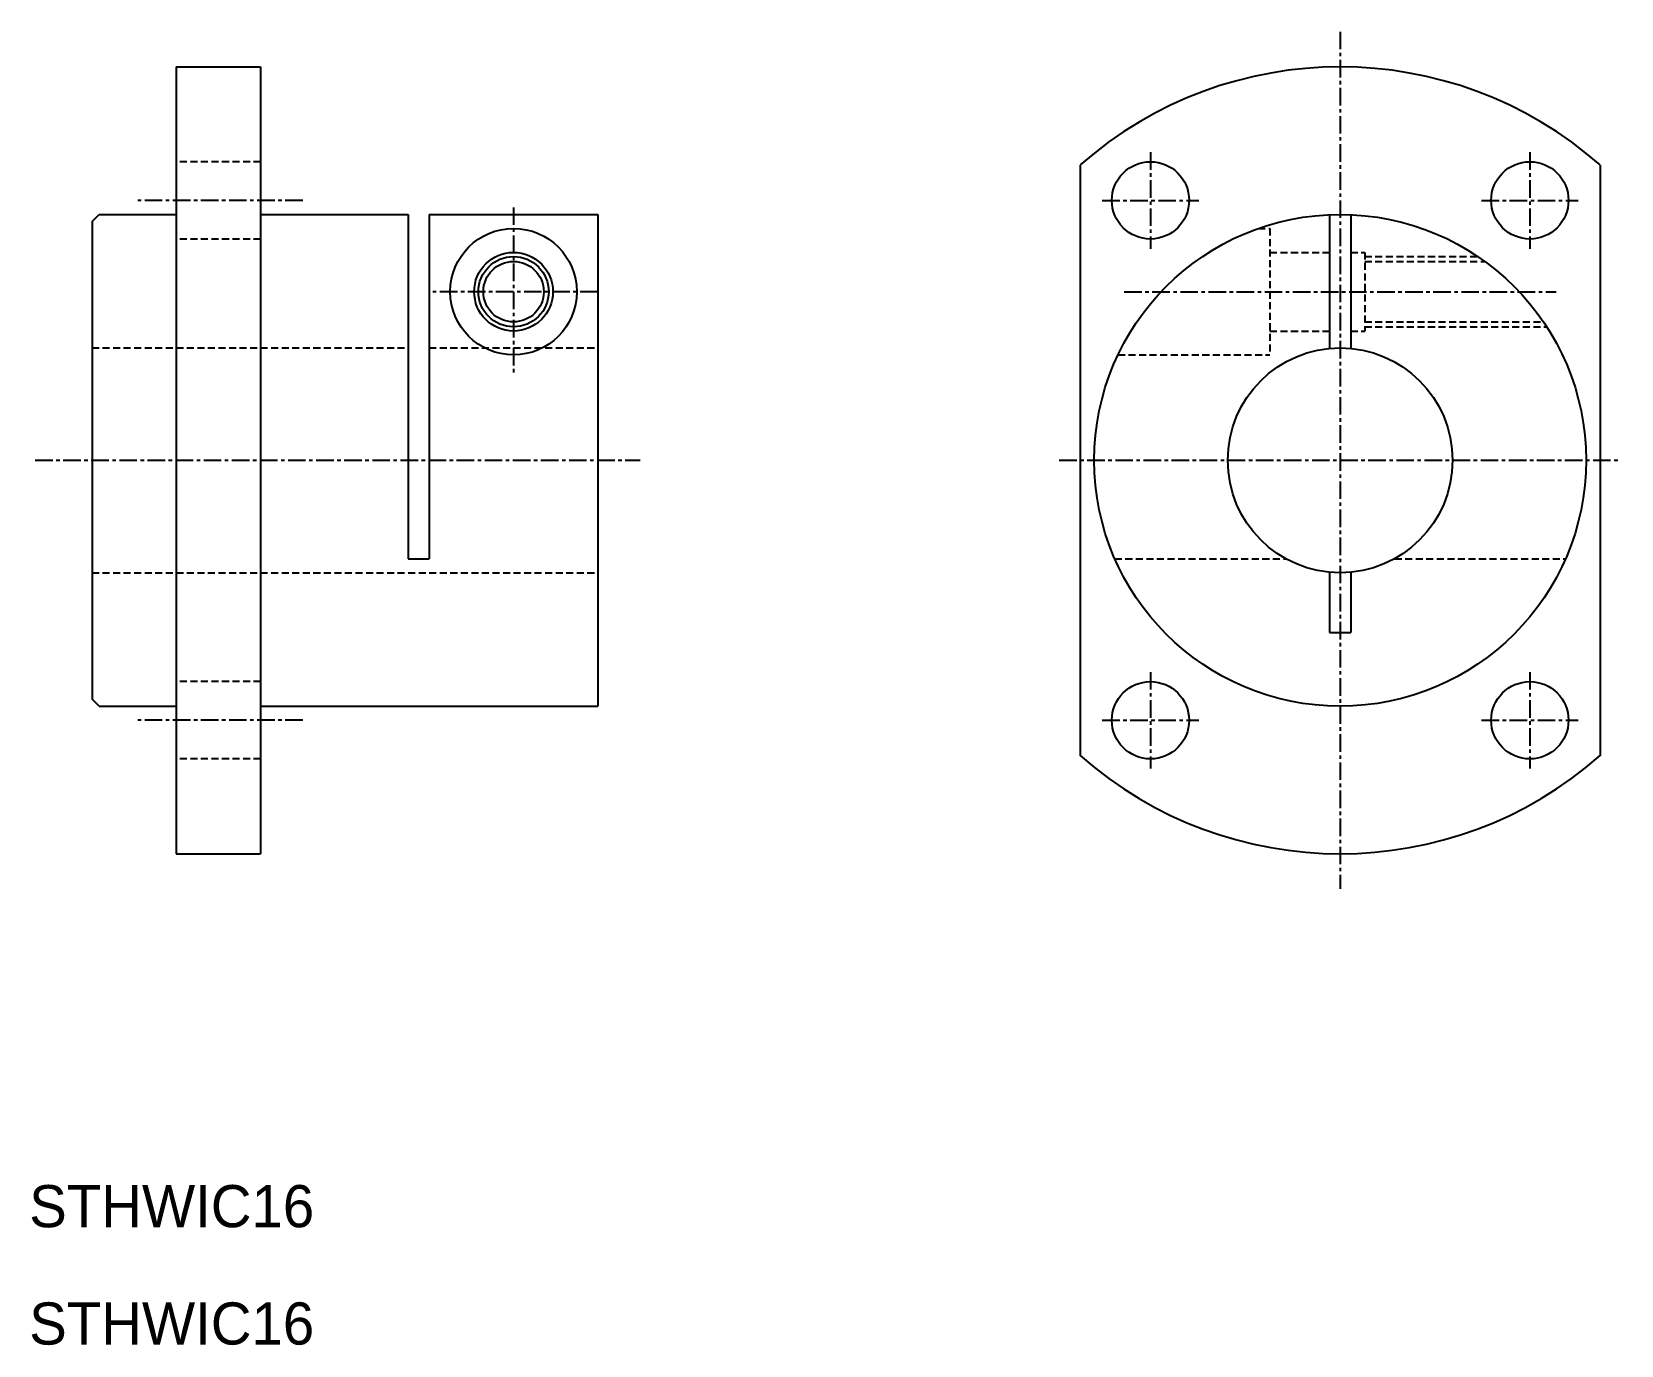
# Model space of a CAD drawing. Extents: x 42 to 155, y 64 to 158.
import ezdxf

# ---------------------------------------------------------------- set-up
doc = ezdxf.new("R2010")
doc.units = 0
doc.linetypes.add('CENTER', pattern=[2, 1.25, -0.25, 0.25, -0.25])
doc.linetypes.add('DASHED', pattern=[0.75, 0.5, -0.25])
doc.layers.get('0').update_dxf_attribs({"linetype": 'CONTINUOUS'})
doc.layers.add('CENTER', color=1, linetype='CENTER')

msp = doc.modelspace()

# ---------------------------------------------------------------- linework, layer by layer
at = {"color": 7, "linetype": 'CONTINUOUS'}
for p, q in [((52.54, 155.1), (52.54, 99.1)), ((52.54, 155.1), (58.54, 155.1)), ((58.54, 155.1), (58.54, 99.1)), ((116.87, 148.11), (116.87, 106.08)), ((153.87, 148.11), (153.87, 106.08)), ((46.54, 144.1), (47.04, 144.6)), ((46.54, 144.1), (46.54, 110.1)), ((47.04, 144.6), (52.54, 144.6)), ((58.54, 144.6), (69.04, 144.6)), ((69.04, 144.6), (69.04, 120.1)), ((70.54, 144.6), (70.54, 120.1)), ((70.54, 144.6), (82.54, 144.6)), ((82.54, 144.6), (82.54, 109.6)), ((134.62, 144.58), (134.62, 135.06)), ((136.12, 144.58), (136.12, 135.06)), ((69.04, 120.1), (70.54, 120.1)), ((134.62, 119.13), (134.62, 114.85)), ((136.12, 119.13), (136.12, 114.85)), ((134.62, 114.85), (136.12, 114.85)), ((47.04, 109.6), (46.54, 110.1)), ((47.04, 109.6), (52.54, 109.6)), ((58.54, 109.6), (82.54, 109.6)), ((52.54, 99.1), (58.54, 99.1))]:
    msp.add_line(p, q, dxfattribs=at)
at = {"color": 3, "linetype": 'DASHED'}
for p, q in [((58.54, 148.35), (52.54, 148.35)), ((58.54, 142.85), (52.54, 142.85)), ((129.54, 143.6), (130.37, 143.6)), ((130.37, 143.6), (130.37, 134.6)), ((130.37, 141.9), (134.62, 141.9)), ((136.12, 141.9), (137.12, 141.9)), ((137.12, 141.9), (137.12, 136.3)), ((137.12, 141.6), (145.17, 141.6)), ((137.12, 141.25), (145.67, 141.25)), ((137.12, 136.95), (149.84, 136.95)), ((130.37, 136.3), (134.62, 136.3)), ((136.12, 136.3), (137.12, 136.3)), ((137.12, 136.6), (150.07, 136.6)), ((46.54, 135.1), (69.04, 135.1)), ((70.54, 135.1), (82.54, 135.1)), ((119.56, 134.6), (130.37, 134.6)), ((119.33, 120.1), (131.5, 120.1)), ((139.25, 120.1), (151.41, 120.1)), ((46.54, 119.1), (82.54, 119.1)), ((58.54, 111.35), (52.54, 111.35)), ((58.54, 105.85), (52.54, 105.85))]:
    msp.add_line(p, q, dxfattribs=at)
at = {"color": 7, "linetype": 'CONTINUOUS'}
for centre, radius in [((121.87, 145.6), 2.75), ((148.87, 145.6), 2.75), ((135.37, 127.1), 17.5), ((76.54, 139.1), 4.5), ((76.54, 139.1), 2.8), ((76.54, 139.1), 2.15), ((135.37, 127.1), 8), ((121.87, 108.6), 2.75), ((148.87, 108.6), 2.75)]:
    msp.add_circle(centre, radius, dxfattribs=at)
at = {"color": 3, "linetype": 'CONTINUOUS'}
msp.add_circle((76.54, 139.1), 2.5, dxfattribs=at)
at = {"color": 7, "linetype": 'CONTINUOUS'}
for start, end in [(48.6456, 131.3544), (228.6456, 311.3544)]:
    msp.add_arc((135.37, 127.1), 28, start, end, dxfattribs=at)
at = {"layer": 'CENTER', "color": 1, "linetype": 'CENTER'}
for p, q in [((135.37, 157.6), (135.37, 96.6)), ((121.87, 149.03), (121.87, 142.16)), ((148.87, 149.03), (148.87, 142.16)), ((61.54, 145.6), (49.54, 145.6)), ((76.54, 145.1), (76.54, 133.1)), ((118.43, 145.6), (125.31, 145.6)), ((145.43, 145.6), (152.31, 145.6)), ((82.54, 139.1), (70.54, 139.1)), ((120, 139.1), (150.74, 139.1)), ((42.49, 127.1), (85.54, 127.1)), ((115.37, 127.1), (155.37, 127.1)), ((121.87, 112.03), (121.87, 105.16)), ((148.87, 112.03), (148.87, 105.16)), ((61.54, 108.6), (49.54, 108.6)), ((118.43, 108.6), (125.31, 108.6)), ((145.43, 108.6), (152.31, 108.6))]:
    msp.add_line(p, q, dxfattribs=at)

# ---------------------------------------------------------------- texts
at = {"color": 7, "linetype": 'CONTINUOUS'}
for p in [(42.07, 72.52), (42.07, 64.17)]:
    msp.add_text('STHWIC16', height=3, dxfattribs=at).set_placement(p)

doc.saveas('drawing.dxf')
